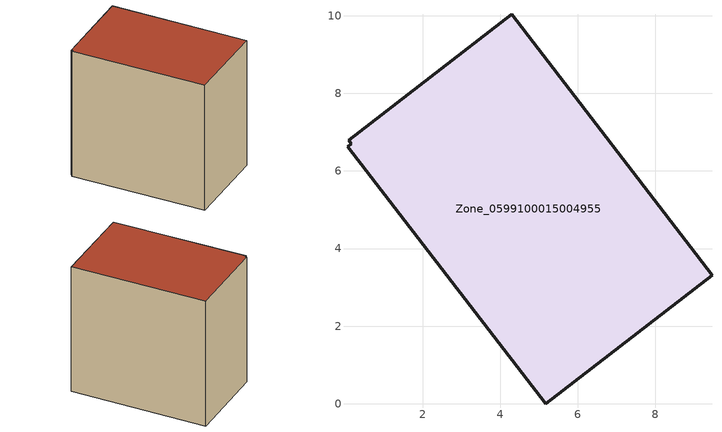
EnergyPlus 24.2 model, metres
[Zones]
Zone_0599100015004955
 floor ground (C_G): 0.16,6.71 0.1,6.79 4.3,10.04 9.46,3.31 5.18,0 0.07,6.63 z0.94
 wall outside (C_F): 5.18,0 9.46,3.31 4.3,10.04 0.1,6.79 0.16,6.71 0.07,6.63 5.18,0 z0.94:9.2
 roof outside (C_R): 0.1,6.79 0.16,6.71 0.07,6.63 5.18,0 9.46,3.31 4.3,10.04 z9.2
[BUILDING]
Pand.0599100015004955: North Axis=0; Terrain=City; Loads Convergence Tolerance Value=0.04; Temperature Convergence Tolerance Value=0.4; Solar Distribution=FullExterior; Maximum Number of Warmup Days=25; Minimum Number of Warmup Days=1
[Site:Location]
Rotterdam.The.Hague.AP_ZH_NLD Design_Conditions: Latitude=51.96; Longitude=4.45; Time Zone=1; Elevation=-4.5
[SITE:GROUNDTEMPERATURE:BUILDINGSURFACE]
18, 18, 18, 18, 18, 18, 18, 18, 18, 18, 18, 18
[MATERIAL] Thermal Absorptance=0.9; Solar Absorptance=0.7; Visible Absorptance=0.7
Name | Roughness | Thickness | Conductivity | Density | Specific Heat
G.TI.1975-1991 | MediumSmooth | 0.15 | 0.288461 | 540 | 1210
F.TI.1975-1991 | Rough | 0.3 | 0.230769 | 1920 | 840
R.TI.1975-1991 | MediumRough | 0.2 | 0.153846 | 1500 | 1000
[CONSTRUCTION]
C_G: G.TI.1975-1991
C_F: F.TI.1975-1991
C_R: R.TI.1975-1991
[ZONE]
Zone_0599100015004955: Type=1; Multiplier=1; Ceiling Height=Autocalculate; Volume=Autocalculate; Floor Area=autocalculate; Part of Total Floor Area=Yes
[ZONEINFILTRATION:DESIGNFLOWRATE]
Infil_Zone_0599100015004955: Zone or ZoneList or Space or SpaceList=Zone_0599100015004955; Schedule=AlwaysOn; Design Flow Rate Calculation Method=Flow/Area; Flow Rate per Floor Area=0.003; Constant Term Coefficient=1; Temperature Term Coefficient=0; Velocity Term Coefficient=0; Velocity Squared Term Coefficient=0
[HVACTEMPLATE:ZONE:IDEALLOADSAIRSYSTEM]
Zone_0599100015004955: Maximum Heating Supply Air Temperature=50; Minimum Cooling Supply Air Temperature=13; Maximum Heating Supply Air Humidity Ratio=0.0156; Minimum Cooling Supply Air Humidity Ratio=0.0077; Heating Limit=NoLimit; Cooling Limit=NoLimit; Dehumidification Control Type=ConstantSensibleHeatRatio; Cooling Sensible Heat Ratio=0.7; Dehumidification Setpoint=60; Humidification Control Type=None; Humidification Setpoint=30; Outdoor Air Method=None; Outdoor Air Flow Rate per Person=0.00944; Outdoor Air Flow Rate per Zone Floor Area=0; Outdoor Air Flow Rate per Zone=0; Demand Controlled Ventilation Type=None; Outdoor Air Economizer Type=NoEconomizer; Heat Recovery Type=None; Sensible Heat Recovery Effectiveness=0.7; Latent Heat Recovery Effectiveness=0.65
[ZONECONTROL:THERMOSTAT]
ThermostatControl_Zone_0599100015004955: Zone or ZoneList=Zone_0599100015004955; Control Type Schedule=DualSetpointControlType; Control 1=Thermostat_Zone_0599100015004955; Temperature Difference Between Cutout And Setpoint=0
[THERMOSTATSETPOINT:DUALSETPOINT]
Thermostat_Zone_0599100015004955: Heating Setpoint Temperature Schedule=HeatingSetpoint_Zone_0599100015004955; Cooling Setpoint Temperature Schedule=CoolingSetpoint_Zone_0599100015004955
[SCHEDULE:COMPACT]
HeatingSetpoint_Zone_0599100015004955: Through: 12/31, For: AllDays, Until: 24:00, 21
CoolingSetpoint_Zone_0599100015004955: Through: 12/31, For: AllDays, Until: 24:00, 24
DualSetpointControlType: Through: 12/31, For: AllDays, Until: 24:00, 4
AlwaysOn: Through: 12/31, For: AllDays, Until: 24:00, 1
